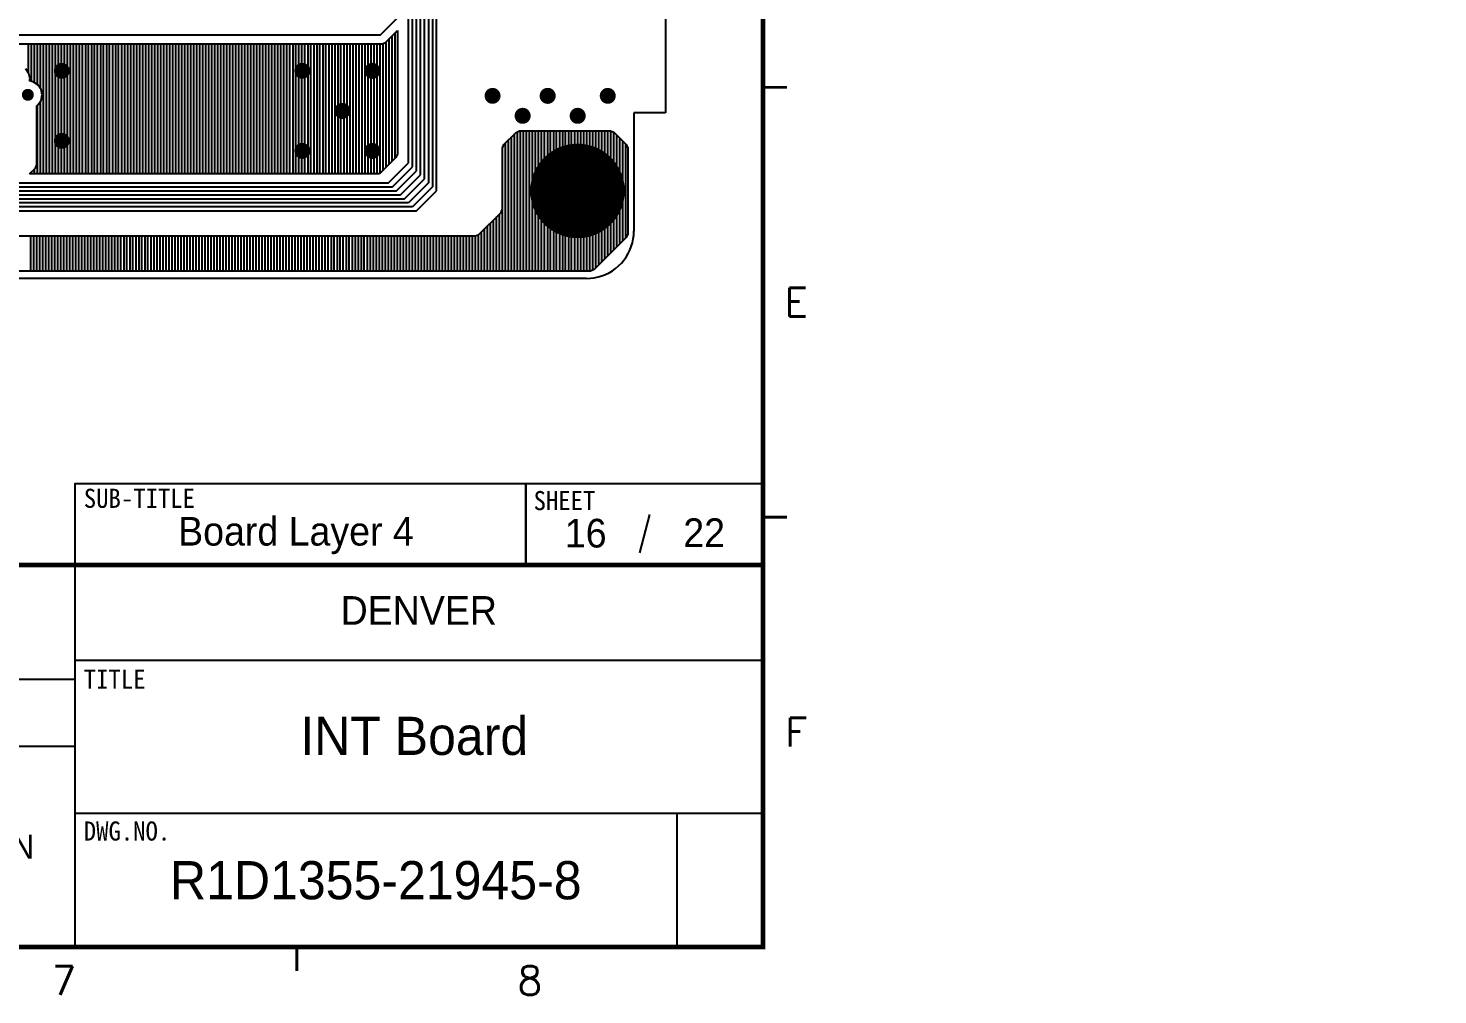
# Model space of a CAD drawing. Extents: x 295 to 953, y 10 to 290.
# Drawn here: x 805.1 to 952.6, y 10 to 111.2 of the extents above; entities that cross this region are included whole.
import ezdxf
from ezdxf.enums import TextEntityAlignment as Align

# ---------------------------------------------------------------- set-up
doc = ezdxf.new("R2010")
doc.units = 0
doc.header["$LTSCALE"] = 5
doc.header["$MEASUREMENT"] = 0
doc.layers.get('0').update_dxf_attribs({"linetype": 'CONTINUOUS', "lineweight": 25})
doc.layers.add('4', color=4, linetype='CONTINUOUS', lineweight=18)
doc.layers.add('6', color=6, linetype='CONTINUOUS', lineweight=13)
for name, color, linetype in [('DV-INT-A3_BOT', 7, 'CONTINUOUS'), ('SHEET', 3, 'CONTINUOUS'), ('문자', 4, 'CONTINUOUS'), ('테두리', 3, 'CONTINUOUS')]:
    doc.layers.add(name, color=color, linetype=linetype)
doc.styles.get("Standard").update_dxf_attribs({"font": 'simplex.shx'})
doc.styles.add('굴림', font='')
doc.styles.add('굴림체', font='')
doc.styles.get('굴림').set_extended_font_data('Gulim')
doc.styles.get('굴림체').set_extended_font_data('GulimChe')

# ---------------------------------------------------------------- blocks, each defined once
blk = doc.blocks.new('C')
at = {"layer": 'SHEET'}
for p, q in [((393.14, 60.3), (392.07, 56.28)), ((333, 55), (333, 15)), ((405, 45), (333, 45)), ((333, 43), (247, 43)), ((333, 36), (247, 36)), ((405, 29), (333, 29)), ((396, 29), (396, 15))]:
    blk.add_line(p, q, dxfattribs=at)
for points in [[(333, 55), (380.19, 55), (380.19, 63.49), (333, 63.49)], [(380.19, 55), (405, 55), (405, 63.49), (380.19, 63.49)]]:
    blk.add_lwpolyline(points, close=True, dxfattribs=at)
at = {"layer": '테두리'}
blk.add_line((405, 285), (405, 15), dxfattribs=at)
for points, const_width in [([(15, 285), (15, 15), (405, 15), (405, 285), (15, 285)], 0.5), ([(407.5, 105), (405, 105)], 0.3), ([(407.5, 60), (405, 60)], 0.3), ([(15, 55), (405, 55)], 0.5), ([(356.25, 12.5), (356.25, 15)], 0.3)]:
    blk.add_lwpolyline(points, dxfattribs=dict(at, const_width=const_width))
at = {"layer": '문자'}
for s, p in [('E', (408.5, 82.5)), ('F', (408.5, 37.5)), ('7', (331.88, 11.5)), ('8', (380.62, 11.5))]:
    blk.add_text(s, height=3, dxfattribs=at).set_placement(p, align=Align.MIDDLE)
at = {"layer": '문자', "style": '굴림체'}
for s, p in [('SUB-TITLE', (339.77, 61.98)), ('SHEET', (384.24, 61.74))]:
    blk.add_text(s, height=2, dxfattribs=at).set_placement(p, align=Align.MIDDLE_CENTER)
for s, p in [('TITLE', (333.95, 42.05)), ('DWG.NO.', (333.95, 26.15))]:
    blk.add_text(s, height=2, dxfattribs=at).set_placement(p)

msp = doc.modelspace()

# ---------------------------------------------------------------- linework, layer by layer
for points, const_width in [([(809.06, 106.73, -1), (808.22, 106.73, -1)], 0.838), ([(834.21, 106.73, -1), (833.37, 106.73, -1)], 0.838), ([(841.54, 106.73, -1), (840.7, 106.73, -1)], 0.838), ([(805.39, 104.22, -1), (804.77, 104.22, -1)], 0.629), ([(854.11, 104.11, -1), (853.28, 104.11, -1)], 0.838), ([(859.88, 104.11, -1), (859.04, 104.11, -1)], 0.838), ([(866.16, 104.11, -1), (865.33, 104.11, -1)], 0.838), ([(838.4, 102.54, -1), (837.56, 102.54, -1)], 0.838), ([(857.26, 102.02, -1), (856.42, 102.02, -1)], 0.838), ([(863.02, 102.02, -1), (862.18, 102.02, -1)], 0.838), ([(809.06, 99.4, -1), (808.22, 99.4, -1)], 0.838), ([(834.21, 98.35, -1), (833.37, 98.35, -1)], 0.838), ([(841.54, 98.35, -1), (840.7, 98.35, -1)], 0.838), ([(865.06, 94.16, -1), (860.11, 94.16, -1)], 4.95)]:
    msp.add_lwpolyline(points, format="xyb", close=True, dxfattribs=dict(const_width=const_width))
at = {"layer": 'DV-INT-A3_BOT'}
for p, q in [((871.78, 232.67), (871.78, 102.32)), ((847.41, 180.07), (847.41, 94.58)), ((847.83, 94.16), (847.83, 180.49)), ((846.57, 95.41), (846.57, 179.23)), ((846.99, 179.65), (846.99, 95)), ((846.15, 95.83), (846.15, 168.76)), ((845.73, 96.25), (845.73, 149.06)), ((845.31, 96.67), (845.31, 147.38)), ((844.89, 97.09), (844.89, 145.71)), ((841.96, 110.5), (844.06, 112.6)), ((842.49, 109.7), (843.74, 110.95)), ((843.5, 97.59), (843.5, 110.71)), ((843.74, 110.95), (843.74, 98.04)), ((790.41, 110.5), (841.96, 110.5)), ((790.6, 109.56), (841.77, 109.56)), ((805.16, 106.53), (805.16, 109.56)), ((805.47, 105.63), (805.47, 109.56)), ((805.78, 105.51), (805.78, 109.56)), ((806.1, 105.3), (806.1, 109.56)), ((806.41, 104.86), (806.41, 109.56)), ((806.73, 95.94), (806.73, 109.56)), ((807.04, 95.94), (807.04, 109.56)), ((807.36, 95.94), (807.36, 109.56)), ((807.67, 95.94), (807.67, 109.56)), ((807.98, 95.94), (807.98, 109.56)), ((808.3, 95.94), (808.3, 109.56)), ((808.61, 95.94), (808.61, 109.56)), ((808.93, 95.94), (808.93, 109.56)), ((809.24, 95.94), (809.24, 109.56)), ((809.56, 95.94), (809.56, 109.56)), ((809.87, 95.94), (809.87, 109.56)), ((810.18, 95.94), (810.18, 109.56)), ((810.5, 95.94), (810.5, 109.56)), ((810.81, 95.94), (810.81, 109.56)), ((811.13, 95.94), (811.13, 109.56)), ((811.44, 95.94), (811.44, 109.56)), ((811.76, 95.94), (811.76, 109.56)), ((812.07, 95.94), (812.07, 109.56)), ((812.38, 95.94), (812.38, 109.56)), ((812.7, 95.94), (812.7, 109.56)), ((813.01, 95.94), (813.01, 109.56)), ((813.33, 95.94), (813.33, 109.56)), ((813.64, 95.94), (813.64, 109.56)), ((813.96, 95.94), (813.96, 109.56)), ((814.27, 95.94), (814.27, 109.56)), ((814.58, 95.94), (814.58, 109.56)), ((814.9, 95.94), (814.9, 109.56)), ((815.21, 95.94), (815.21, 109.56)), ((815.53, 95.94), (815.53, 109.56)), ((815.84, 95.94), (815.84, 109.56)), ((816.16, 95.94), (816.16, 109.56)), ((816.47, 95.94), (816.47, 109.56)), ((816.79, 95.94), (816.79, 109.56)), ((817.1, 95.94), (817.1, 109.56)), ((817.41, 95.94), (817.41, 109.56)), ((817.73, 95.94), (817.73, 109.56)), ((818.04, 95.94), (818.04, 109.56)), ((818.36, 95.94), (818.36, 109.56)), ((818.67, 95.94), (818.67, 109.56)), ((818.99, 95.94), (818.99, 109.56)), ((819.3, 95.94), (819.3, 109.56)), ((819.61, 95.94), (819.61, 109.56)), ((819.93, 95.94), (819.93, 109.56)), ((820.24, 95.94), (820.24, 109.56)), ((820.56, 95.94), (820.56, 109.56)), ((820.87, 95.94), (820.87, 109.56)), ((821.19, 95.94), (821.19, 109.56)), ((821.5, 95.94), (821.5, 109.56)), ((821.81, 95.94), (821.81, 109.56)), ((822.13, 95.94), (822.13, 109.56)), ((822.44, 95.94), (822.44, 109.56)), ((822.76, 95.94), (822.76, 109.56)), ((823.07, 95.94), (823.07, 109.56)), ((823.39, 95.94), (823.39, 109.56)), ((823.7, 95.94), (823.7, 109.56)), ((824.01, 95.94), (824.01, 109.56)), ((824.33, 95.94), (824.33, 109.56)), ((824.64, 95.94), (824.64, 109.56)), ((824.96, 95.94), (824.96, 109.56)), ((825.27, 95.94), (825.27, 109.56)), ((825.59, 95.94), (825.59, 109.56)), ((825.9, 95.94), (825.9, 109.56)), ((826.21, 95.94), (826.21, 109.56)), ((826.53, 95.94), (826.53, 109.56)), ((826.84, 95.94), (826.84, 109.56)), ((827.16, 95.94), (827.16, 109.56)), ((827.47, 95.94), (827.47, 109.56)), ((827.79, 95.94), (827.79, 109.56)), ((828.1, 95.94), (828.1, 109.56)), ((828.42, 95.94), (828.42, 109.56)), ((828.73, 95.94), (828.73, 109.56)), ((829.04, 95.94), (829.04, 109.56)), ((829.36, 95.94), (829.36, 109.56)), ((829.67, 95.94), (829.67, 109.56)), ((829.99, 95.94), (829.99, 109.56)), ((830.3, 95.94), (830.3, 109.56)), ((830.62, 95.94), (830.62, 109.56)), ((830.93, 95.94), (830.93, 109.56)), ((831.24, 95.94), (831.24, 109.56)), ((831.56, 95.94), (831.56, 109.56)), ((831.87, 95.94), (831.87, 109.56)), ((832.19, 95.94), (832.19, 109.56)), ((832.5, 95.94), (832.5, 109.56)), ((832.82, 95.94), (832.82, 109.56)), ((833.13, 95.94), (833.13, 109.56)), ((833.44, 95.94), (833.44, 109.56)), ((833.76, 95.94), (833.76, 109.56)), ((834.07, 95.94), (834.07, 109.56)), ((834.39, 95.94), (834.39, 109.56)), ((834.7, 95.94), (834.7, 109.56)), ((835.02, 95.94), (835.02, 109.56)), ((835.33, 95.94), (835.33, 109.56)), ((835.64, 95.94), (835.64, 109.56)), ((835.96, 95.94), (835.96, 109.56)), ((836.27, 95.94), (836.27, 109.56)), ((836.59, 95.94), (836.59, 109.56)), ((836.9, 95.94), (836.9, 109.56)), ((837.22, 95.94), (837.22, 109.56)), ((837.53, 95.94), (837.53, 109.56)), ((837.84, 95.94), (837.84, 109.56)), ((838.16, 95.94), (838.16, 109.56)), ((838.47, 95.94), (838.47, 109.56)), ((838.79, 95.94), (838.79, 109.56)), ((839.1, 95.94), (839.1, 109.56)), ((839.42, 95.94), (839.42, 109.56)), ((839.73, 95.94), (839.73, 109.56)), ((840.05, 95.94), (840.05, 109.56)), ((840.36, 95.94), (840.36, 109.56)), ((840.67, 95.94), (840.67, 109.56)), ((840.99, 95.94), (840.99, 109.56)), ((841.3, 95.94), (841.3, 109.56)), ((841.62, 95.94), (841.62, 109.56)), ((841.77, 109.56), (842.14, 109.56)), ((841.93, 96.01), (841.93, 109.56)), ((842.14, 109.56), (842.25, 109.6)), ((842.25, 109.6), (842.49, 109.7)), ((842.25, 96.33), (842.25, 109.6)), ((842.56, 96.64), (842.56, 109.77)), ((842.87, 96.96), (842.87, 110.08)), ((843.19, 97.27), (843.19, 110.4)), ((805.2, 106.46), (804.88, 106.95)), ((805.31, 105.89), (805.2, 106.46)), ((805.27, 105.67), (805.31, 105.89)), ((805.65, 105.59), (805.27, 105.67)), ((806.14, 105.27), (805.65, 105.59)), ((806.46, 104.79), (806.14, 105.27)), ((806.57, 104.22), (806.46, 104.79)), ((806.14, 103.16), (806.46, 103.64)), ((806.41, 95.94), (806.41, 103.57)), ((806.46, 103.64), (806.57, 104.22)), ((806.02, 103.08), (806.14, 103.16)), ((806.02, 96.9), (806.02, 103.08)), ((806.1, 95.94), (806.1, 103.13)), ((868.48, 102.32), (868.48, 89.95)), ((871.78, 102.32), (868.48, 102.32)), ((854.89, 99.02), (856.16, 100.29)), ((856.16, 100.29), (856.53, 100.44)), ((856.31, 85.77), (856.31, 100.35)), ((856.53, 100.44), (866.05, 100.44)), ((856.63, 85.77), (856.63, 100.44)), ((856.94, 85.77), (856.94, 100.44)), ((857.26, 85.77), (857.26, 100.44)), ((857.57, 85.77), (857.57, 100.44)), ((857.89, 85.77), (857.89, 100.44)), ((858.2, 85.77), (858.2, 100.44)), ((858.51, 85.77), (858.51, 100.44)), ((858.83, 85.77), (858.83, 100.44)), ((859.14, 85.77), (859.14, 100.44)), ((859.46, 85.77), (859.46, 100.44)), ((859.77, 85.77), (859.77, 100.44)), ((860.09, 85.77), (860.09, 100.44)), ((860.4, 85.77), (860.4, 100.44)), ((860.72, 85.77), (860.72, 100.44)), ((861.03, 85.77), (861.03, 100.44)), ((861.34, 85.77), (861.34, 100.44)), ((861.66, 85.77), (861.66, 100.44)), ((861.97, 85.77), (861.97, 100.44)), ((862.29, 85.77), (862.29, 100.44)), ((862.6, 85.77), (862.6, 100.44)), ((862.92, 85.77), (862.92, 100.44)), ((863.23, 85.77), (863.23, 100.44)), ((863.54, 85.77), (863.54, 100.44)), ((863.86, 85.77), (863.86, 100.44)), ((864.17, 85.86), (864.17, 100.44)), ((864.49, 86.09), (864.49, 100.44)), ((864.8, 86.4), (864.8, 100.44)), ((865.12, 86.71), (865.12, 100.44)), ((865.43, 87.03), (865.43, 100.44)), ((865.74, 87.34), (865.74, 100.44)), ((866.05, 100.44), (866.42, 100.29)), ((866.06, 87.66), (866.06, 100.44)), ((866.37, 87.97), (866.37, 100.31)), ((866.42, 100.29), (867.68, 99.02)), ((854.74, 98.65), (854.89, 99.02)), ((855.06, 85.77), (855.06, 99.19)), ((855.37, 85.77), (855.37, 99.5)), ((855.69, 85.77), (855.69, 99.82)), ((856, 85.77), (856, 100.13)), ((866.69, 88.29), (866.69, 100.02)), ((867, 88.6), (867, 99.71)), ((867.32, 88.91), (867.32, 99.4)), ((867.63, 89.23), (867.63, 99.08)), ((867.68, 99.02), (867.84, 98.65)), ((843.59, 97.67), (841.86, 95.94)), ((843.74, 98.04), (843.59, 97.67)), ((854.74, 85.77), (854.74, 98.65)), ((854.74, 92.28), (854.74, 98.65)), ((867.84, 98.65), (867.84, 89.66)), ((805.26, 95.94), (805.88, 96.55)), ((841.86, 95.94), (805.26, 95.94)), ((805.47, 95.94), (805.47, 96.15)), ((805.78, 95.94), (805.78, 96.46)), ((805.88, 96.55), (805.98, 96.8)), ((805.98, 96.8), (806.02, 96.9)), ((842.8, 95), (844.89, 97.09)), ((843.22, 94.58), (845.31, 96.67)), ((843.64, 94.16), (845.73, 96.25)), ((541.88, 94.58), (843.22, 94.58)), ((544.4, 95), (842.8, 95)), ((844.06, 93.74), (846.15, 95.83)), ((844.47, 93.32), (846.57, 95.41)), ((846.99, 95), (844.89, 92.9)), ((847.41, 94.58), (845.31, 92.48)), ((844.89, 92.9), (533.29, 92.9)), ((533.71, 93.32), (844.47, 93.32)), ((537.07, 93.74), (844.06, 93.74)), ((539.37, 94.16), (843.64, 94.16)), ((845.73, 92.06), (847.83, 94.16)), ((532.46, 92.06), (845.73, 92.06)), ((845.31, 92.48), (532.87, 92.48)), ((852.27, 89.59), (854.59, 91.91)), ((854.11, 85.77), (854.11, 91.43)), ((854.43, 85.77), (854.43, 91.74)), ((854.59, 91.91), (854.74, 92.28)), ((852.86, 85.77), (852.86, 90.17)), ((853.17, 85.77), (853.17, 90.49)), ((853.49, 85.77), (853.49, 90.8)), ((853.8, 85.77), (853.8, 91.11)), ((782.45, 89.44), (851.91, 89.44)), ((805.39, 85.77), (805.39, 89.44)), ((805.71, 85.77), (805.71, 89.44)), ((806.02, 85.77), (806.02, 89.44)), ((806.34, 85.77), (806.34, 89.44)), ((806.65, 85.77), (806.65, 89.44)), ((806.97, 85.77), (806.97, 89.44)), ((807.28, 85.77), (807.28, 89.44)), ((807.59, 85.77), (807.59, 89.44)), ((807.91, 85.77), (807.91, 89.44)), ((808.22, 85.77), (808.22, 89.44)), ((808.54, 85.77), (808.54, 89.44)), ((808.85, 85.77), (808.85, 89.44)), ((809.17, 85.77), (809.17, 89.44)), ((809.48, 85.77), (809.48, 89.44)), ((809.79, 85.77), (809.79, 89.44)), ((810.11, 85.77), (810.11, 89.44)), ((810.42, 85.77), (810.42, 89.44)), ((810.74, 85.77), (810.74, 89.44)), ((811.05, 85.77), (811.05, 89.44)), ((811.37, 85.77), (811.37, 89.44)), ((811.68, 85.77), (811.68, 89.44)), ((811.99, 85.77), (811.99, 89.44)), ((812.31, 85.77), (812.31, 89.44)), ((812.62, 85.77), (812.62, 89.44)), ((812.94, 85.77), (812.94, 89.44)), ((813.25, 85.77), (813.25, 89.44)), ((813.57, 85.77), (813.57, 89.44)), ((813.88, 85.77), (813.88, 89.44)), ((814.19, 85.77), (814.19, 89.44)), ((814.51, 85.77), (814.51, 89.44)), ((814.82, 85.77), (814.82, 89.44)), ((815.14, 85.77), (815.14, 89.44)), ((815.45, 85.77), (815.45, 89.44)), ((815.77, 85.77), (815.77, 89.44)), ((816.08, 85.77), (816.08, 89.44)), ((816.4, 85.77), (816.4, 89.44)), ((816.71, 85.77), (816.71, 89.44)), ((817.02, 85.77), (817.02, 89.44)), ((817.34, 85.77), (817.34, 89.44)), ((817.65, 85.77), (817.65, 89.44)), ((817.97, 85.77), (817.97, 89.44)), ((818.28, 85.77), (818.28, 89.44)), ((818.6, 85.77), (818.6, 89.44)), ((818.91, 85.77), (818.91, 89.44)), ((819.22, 85.77), (819.22, 89.44)), ((819.54, 85.77), (819.54, 89.44)), ((819.85, 85.77), (819.85, 89.44)), ((820.17, 85.77), (820.17, 89.44)), ((820.48, 85.77), (820.48, 89.44)), ((820.8, 85.77), (820.8, 89.44)), ((821.11, 85.77), (821.11, 89.44)), ((821.42, 85.77), (821.42, 89.44)), ((821.74, 85.77), (821.74, 89.44)), ((822.05, 85.77), (822.05, 89.44)), ((822.37, 85.77), (822.37, 89.44)), ((822.68, 85.77), (822.68, 89.44)), ((823, 85.77), (823, 89.44)), ((823.31, 85.77), (823.31, 89.44)), ((823.62, 85.77), (823.62, 89.44)), ((823.94, 85.77), (823.94, 89.44)), ((824.25, 85.77), (824.25, 89.44)), ((824.57, 85.77), (824.57, 89.44)), ((824.88, 85.77), (824.88, 89.44)), ((825.2, 85.77), (825.2, 89.44)), ((825.51, 85.77), (825.51, 89.44)), ((825.83, 85.77), (825.83, 89.44)), ((826.14, 85.77), (826.14, 89.44)), ((826.45, 85.77), (826.45, 89.44)), ((826.77, 85.77), (826.77, 89.44)), ((827.08, 85.77), (827.08, 89.44)), ((827.4, 85.77), (827.4, 89.44)), ((827.71, 85.77), (827.71, 89.44)), ((828.03, 85.77), (828.03, 89.44)), ((828.34, 85.77), (828.34, 89.44)), ((828.65, 85.77), (828.65, 89.44)), ((828.97, 85.77), (828.97, 89.44)), ((829.28, 85.77), (829.28, 89.44)), ((829.6, 85.77), (829.6, 89.44)), ((829.91, 85.77), (829.91, 89.44)), ((830.23, 85.77), (830.23, 89.44)), ((830.54, 85.77), (830.54, 89.44)), ((830.85, 85.77), (830.85, 89.44)), ((831.17, 85.77), (831.17, 89.44)), ((831.48, 85.77), (831.48, 89.44)), ((831.8, 85.77), (831.8, 89.44)), ((832.11, 85.77), (832.11, 89.44)), ((832.43, 85.77), (832.43, 89.44)), ((832.74, 85.77), (832.74, 89.44)), ((833.05, 85.77), (833.05, 89.44)), ((833.37, 85.77), (833.37, 89.44)), ((833.68, 85.77), (833.68, 89.44)), ((834, 85.77), (834, 89.44)), ((834.31, 85.77), (834.31, 89.44)), ((834.63, 85.77), (834.63, 89.44)), ((834.94, 85.77), (834.94, 89.44)), ((835.25, 85.77), (835.25, 89.44)), ((835.57, 85.77), (835.57, 89.44)), ((835.88, 85.77), (835.88, 89.44)), ((836.2, 85.77), (836.2, 89.44)), ((836.51, 85.77), (836.51, 89.44)), ((836.83, 85.77), (836.83, 89.44)), ((837.14, 85.77), (837.14, 89.44)), ((837.46, 85.77), (837.46, 89.44)), ((837.77, 85.77), (837.77, 89.44)), ((838.08, 85.77), (838.08, 89.44)), ((838.4, 85.77), (838.4, 89.44)), ((838.71, 85.77), (838.71, 89.44)), ((839.03, 85.77), (839.03, 89.44)), ((839.34, 85.77), (839.34, 89.44)), ((839.66, 85.77), (839.66, 89.44)), ((839.97, 85.77), (839.97, 89.44)), ((840.28, 85.77), (840.28, 89.44)), ((840.6, 85.77), (840.6, 89.44)), ((840.91, 85.77), (840.91, 89.44)), ((841.23, 85.77), (841.23, 89.44)), ((841.54, 85.77), (841.54, 89.44)), ((841.86, 85.77), (841.86, 89.44)), ((842.17, 85.77), (842.17, 89.44)), ((842.48, 85.77), (842.48, 89.44)), ((842.8, 85.77), (842.8, 89.44)), ((843.11, 85.77), (843.11, 89.44)), ((843.43, 85.77), (843.43, 89.44)), ((843.74, 85.77), (843.74, 89.44)), ((844.06, 85.77), (844.06, 89.44)), ((844.37, 85.77), (844.37, 89.44)), ((844.68, 85.77), (844.68, 89.44)), ((845, 85.77), (845, 89.44)), ((845.31, 85.77), (845.31, 89.44)), ((845.63, 85.77), (845.63, 89.44)), ((845.94, 85.77), (845.94, 89.44)), ((846.26, 85.77), (846.26, 89.44)), ((846.57, 85.77), (846.57, 89.44)), ((846.88, 85.77), (846.88, 89.44)), ((847.2, 85.77), (847.2, 89.44)), ((847.51, 85.77), (847.51, 89.44)), ((847.83, 85.77), (847.83, 89.44)), ((848.14, 85.77), (848.14, 89.44)), ((848.46, 85.77), (848.46, 89.44)), ((848.77, 85.77), (848.77, 89.44)), ((849.09, 85.77), (849.09, 89.44)), ((849.4, 85.77), (849.4, 89.44)), ((849.71, 85.77), (849.71, 89.44)), ((850.03, 85.77), (850.03, 89.44)), ((850.34, 85.77), (850.34, 89.44)), ((850.66, 85.77), (850.66, 89.44)), ((850.97, 85.77), (850.97, 89.44)), ((851.29, 85.77), (851.29, 89.44)), ((851.6, 85.77), (851.6, 89.44)), ((851.91, 89.44), (852.27, 89.59)), ((851.91, 85.77), (851.91, 89.44)), ((852.23, 85.77), (852.23, 89.57)), ((852.54, 85.77), (852.54, 89.86)), ((867.68, 89.29), (864.32, 85.93)), ((867.84, 89.66), (867.68, 89.29)), ((868.21, 88.34), (868.33, 88.73)), ((868.33, 88.73), (868.41, 89.13)), ((868.41, 89.13), (868.46, 89.54)), ((868.46, 89.54), (868.48, 89.95)), ((867.43, 86.91), (867.67, 87.24)), ((867.67, 87.24), (867.88, 87.59)), ((867.88, 87.59), (868.06, 87.96)), ((868.06, 87.96), (868.21, 88.34)), ((863.95, 85.77), (523.65, 85.78)), ((864.32, 85.93), (863.95, 85.77)), ((865.51, 85.41), (865.88, 85.6)), ((865.88, 85.6), (866.23, 85.8)), ((866.23, 85.8), (866.57, 86.04)), ((866.57, 86.04), (866.88, 86.31)), ((866.88, 86.31), (867.17, 86.6)), ((867.17, 86.6), (867.43, 86.91)), ((863.53, 85), (510.43, 85)), ((863.53, 85), (863.93, 85.02)), ((863.93, 85.02), (864.34, 85.07)), ((864.34, 85.07), (864.74, 85.15)), ((864.74, 85.15), (865.13, 85.26)), ((865.13, 85.26), (865.51, 85.41))]:
    msp.add_line(p, q, dxfattribs=at)

# ---------------------------------------------------------------- block references
msp.add_blockref('C', (476.98, 0))

# ---------------------------------------------------------------- texts
at = {"color": 4, "style": '굴림'}
msp.add_text('B.J.JEON', height=2.5, dxfattribs=at).set_placement((798.57, 25.5), align=Align.MIDDLE_CENTER)
at = {"layer": '4', "style": '굴림'}
for s, p in [('Board Layer 4', (833.13, 58.53)), ('16', (863.44, 58.33)), ('22', (875.83, 58.38)), ('DENVER', (845.98, 50.24))]:
    msp.add_text(s, height=3, dxfattribs=at).set_placement(p, align=Align.MIDDLE_CENTER)
at = {"layer": '6', "color": 4, "char_height": 3, "width": 52.2944, "attachment_point": 4, "style": '굴림체'}
for insert in [(952.58, 106.26), (952.58, 102.14)]:
    msp.add_mtext('{\\f굴림|b0|i0|c129;\\C7;', dxfattribs=dict(at, insert=insert))
at = {"layer": '문자', "style": '굴림'}
for s, p in [('INT Board', (845.5, 37.11)), ('R1D1355-21945-8', (841.48, 22))]:
    msp.add_text(s, height=4, dxfattribs=at).set_placement(p, align=Align.MIDDLE_CENTER)

doc.saveas('drawing.dxf')
